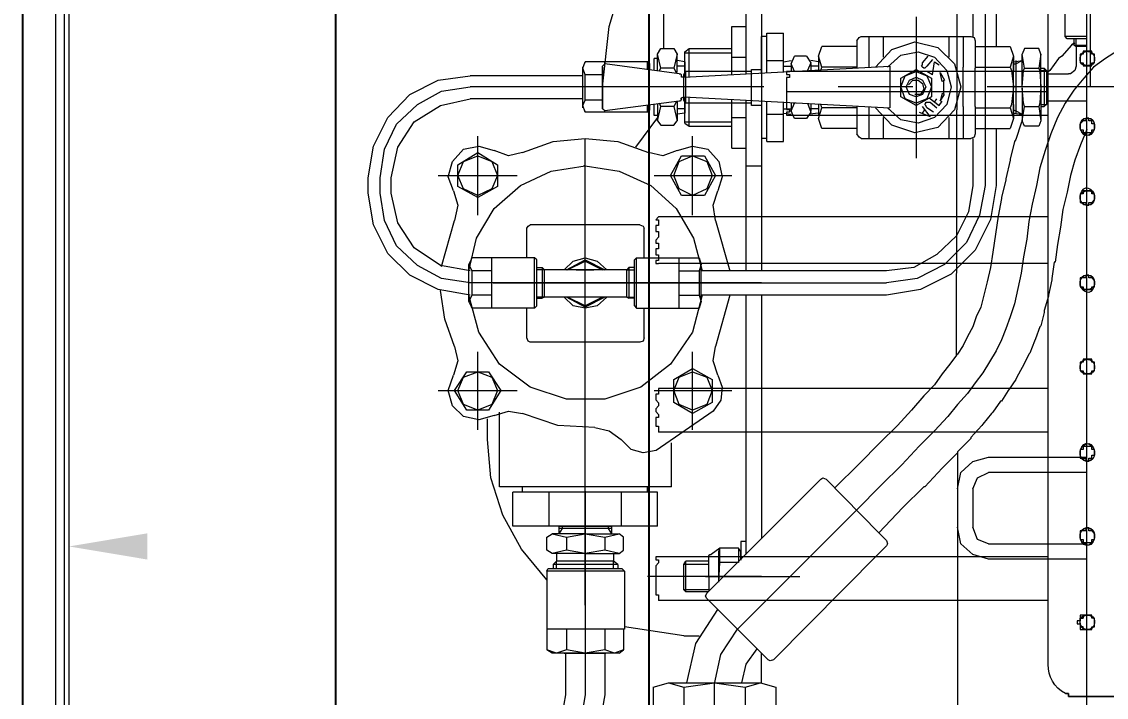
# Model space of a CAD drawing. Header units: millimetres. Extents: x 25083 to 52777, y 24772 to 45779.
# Drawn here: x 38318.5 to 38457, y 33716.9 to 33803.3 of the extents above; entities that cross this region are included whole.
import ezdxf

# ---------------------------------------------------------------- set-up
doc = ezdxf.new("R2010")
doc.units = ezdxf.units.MM
doc.layers.add('小车', color=7, linetype='Continuous')
doc.styles.get("Standard").update_dxf_attribs({"font": ''})
doc.styles.add('标准', font='', dxfattribs={"width": 0.667})
doc.styles.get('Standard').set_extended_font_data('SimSun')
doc.styles.get('标准').set_extended_font_data('FangSong_GB2312')
doc.dimstyles.new('15', dxfattribs={"dimtxt": 15, "dimasz": 10, "dimexe": 2, "dimexo": 1, "dimgap": 1, "dimtad": 1, "dimdsep": 46, "dimtxsty": 'Standard', "dimcen": 2.5, "dimadec": 0, "dimazin": 0, "dimtfac": 1, "dimtmove": 2, "dimatfit": 3, "dimfxl": 1, "dimtolj": 1, "dimarcsym": 0})
doc.dimstyles.new('ISO-25', dxfattribs={"dimtxt": 2.5, "dimasz": 2.5, "dimexe": 1.25, "dimexo": 0.625, "dimtad": 1, "dimtxsty": 'Standard', "dimcen": 2.5, "dimadec": 0, "dimazin": 0, "dimtfac": 1, "dimtmove": 0, "dimatfit": 3, "dimfxl": 1, "dimarcsym": 0})
doc.dimstyles.new('标准', dxfattribs={"dimtxt": 35, "dimasz": 4, "dimexe": 2, "dimexo": 0, "dimtad": 1, "dimdec": 1, "dimzin": 9, "dimdsep": 46, "dimtxsty": '标准', "dimcen": 0, "dimdle": 6, "dimazin": 2, "dimtfac": 1, "dimtdec": 1, "dimtmove": 0, "dimatfit": 3, "dimfxl": 1, "dimtolj": 1, "dimtzin": 0, "dimarcsym": 0})

# ---------------------------------------------------------------- blocks, each defined once
blk = doc.blocks.new('*D925')
at = {"color": 0, "lineweight": -2}
for p, q in [((29677.86, 34881.66), (29677.86, 32448.29)), ((40733.02, 34757.65), (40733.02, 32448.29)), ((29680.36, 32449.54), (40730.52, 32449.54))]:
    blk.add_line(p, q, dxfattribs=at)
at = {"color": 0}
for points in [[(29680.36, 32449.96), (29680.36, 32449.13), (29677.86, 32449.54)], [(40730.52, 32449.13), (40730.52, 32449.96), (40733.02, 32449.54)]]:
    blk.add_solid(points, dxfattribs=at)
at = {"layer": 'DEFPOINTS', "color": 0}
for p in [(29677.86, 34882.29), (40733.02, 34758.27), (40733.02, 32449.54)]:
    blk.add_point(p, dxfattribs=at)
at = {"color": 0, "insert": (35205.44, 32451.63), "char_height": 2.5, "attachment_point": 5}
blk.add_mtext('11055,15', dxfattribs=at)
blk = doc.blocks.new('zw$D2F4')
at = {"color": 7, "lineweight": 5}
for points in [[(552.58, 1091.42), (550.73, 1091.42), (550.73, 1091.05), (549.98, 1091.05)], [(549.98, 1041.29), (549.98, 1091.05)], [(555.55, 1091.05), (555.55, 1091.42), (555.18, 1091.42), (555.18, 1091.05), (554.81, 1091.05), (554.44, 1091.42), (552.58, 1091.42)], [(555.55, 1041.29), (555.55, 1091.05)], [(574.49, 1091.42), (574.12, 1091.42), (573.75, 1091.05), (573.38, 1091.05), (573.38, 1091.42), (572.26, 1091.42), (572.26, 1091.05), (571.89, 1091.05), (571.52, 1091.05)], [(571.52, 1041.29), (571.52, 1091.05)], [(577.09, 1091.05), (576.35, 1091.05), (576.35, 1091.42), (575.61, 1091.42), (575.24, 1091.05), (574.86, 1091.05), (574.49, 1091.42)], [(577.09, 1041.29), (577.09, 1091.05)], [(596.03, 1091.42), (595.66, 1091.42), (595.66, 1091.05), (594.92, 1091.05), (594.92, 1091.42), (594.17, 1091.42), (594.17, 1091.05), (593.43, 1091.05), (593.43, 1091.42), (593.06, 1091.42), (593.06, 1091.05)], [(593.06, 1041.29), (593.06, 1091.05)], [(599, 1091.05), (598.63, 1091.42), (598.63, 1091.05), (597.89, 1091.05), (597.89, 1091.42), (597.15, 1091.42), (597.15, 1091.05), (596.4, 1091.05), (596.03, 1091.42)], [(599, 1041.29), (599, 1091.05)], [(612, 1074.71), (612, 1041.29)], [(614.97, 1074.71), (612.74, 1074.71), (612.74, 1074.34), (612.37, 1074.34), (612.37, 1074.71), (612, 1074.71)], [(617.57, 1074.71), (617.2, 1074.71), (617.2, 1074.34), (616.83, 1074.34), (616.83, 1074.71), (616.46, 1074.71), (614.97, 1074.71)], [(617.57, 1041.29), (617.57, 1074.71)], [(541.81, 1041.29), (639.11, 1041.29)], [(538.1, 1039.06), (538.1, 1038.69), (537.73, 1038.69), (537.73, 1037.21)], [(537.73, 1037.21), (537.73, 1038.69), (538.1, 1038.69), (538.1, 1039.06)], [(537.73, 1037.21), (537.73, 1025.32)], [(537.73, 1025.32), (537.73, 1037.21)], [(546.64, 1037.21), (546.27, 1037.21), (546.27, 1036.46)], [(546.27, 1036.46), (546.27, 1036.83)], [(546.27, 1036.83), (546.64, 1036.83)], [(546.27, 1036.83), (546.64, 1036.83)], [(547.01, 1037.21), (546.64, 1037.21)], [(547.01, 1037.21), (546.64, 1037.21)], [(546.64, 1036.83), (546.64, 1037.21)], [(547.38, 1037.21), (547.38, 1037.58), (547.01, 1037.58), (547.01, 1037.21)], [(547.75, 1037.21), (547.38, 1037.21), (547.38, 1037.58), (547.01, 1037.58), (547.01, 1037.21)], [(547.01, 1037.21), (547.38, 1037.21)], [(547.01, 1037.21), (547.38, 1037.21)], [(547.75, 1037.21), (547.38, 1037.21)], [(547.38, 1037.21), (547.75, 1037.21), (547.75, 1036.83), (548.13, 1036.83), (548.13, 1036.46), (548.13, 1036.09)], [(547.38, 1037.21), (547.75, 1037.21), (547.75, 1036.83), (548.13, 1036.83), (548.13, 1036.46), (548.13, 1036.09)], [(548.13, 1036.83), (547.75, 1036.83)], [(548.13, 1036.46), (548.13, 1037.21)], [(548.13, 1036.46), (548.13, 1036.83)], [(548.13, 1036.09), (548.13, 1036.46)], [(548.13, 1036.09), (548.13, 1036.46)], [(558.15, 1037.21), (557.78, 1037.21), (557.78, 1036.83), (557.41, 1036.83)], [(557.41, 1036.83), (557.41, 1035.72), (557.78, 1035.72), (557.78, 1035.35), (558.15, 1035.35)], [(558.9, 1036.09), (559.27, 1036.09), (559.27, 1036.46), (558.9, 1036.46), (558.9, 1036.83), (558.9, 1037.21), (558.15, 1037.21)], [(568.18, 1036.83), (568.18, 1036.46), (567.81, 1036.46), (567.81, 1036.09), (568.18, 1036.09), (568.18, 1035.72), (568.55, 1035.72), (568.55, 1035.35), (568.92, 1035.35)], [(568.92, 1037.21), (568.18, 1037.21), (568.18, 1036.83)], [(569.66, 1036.09), (569.66, 1036.83), (569.29, 1036.83), (569.29, 1037.21), (568.92, 1037.21)], [(579.69, 1037.21), (579.32, 1037.21), (579.32, 1036.83), (578.95, 1036.83)], [(578.95, 1036.83), (578.95, 1035.72), (579.32, 1035.72), (579.32, 1035.35), (579.69, 1035.35)], [(580.81, 1036.09), (580.81, 1036.83), (580.43, 1036.83), (580.43, 1037.21), (579.69, 1037.21)], [(590.46, 1037.21), (590.09, 1037.21), (590.09, 1036.83), (589.72, 1036.83)], [(589.72, 1036.83), (589.72, 1035.72), (590.09, 1035.72), (590.09, 1035.35), (590.46, 1035.35)], [(591.2, 1035.72), (591.2, 1036.09), (591.57, 1036.09), (591.57, 1036.46), (591.2, 1036.46), (591.2, 1036.83), (591.2, 1037.21), (590.46, 1037.21)], [(600.86, 1036.83), (600.86, 1036.46), (600.49, 1036.46), (600.49, 1036.09), (600.86, 1036.09), (600.86, 1035.72), (601.23, 1035.35), (601.6, 1035.35)], [(601.6, 1037.21), (600.86, 1037.21), (600.86, 1036.83)], [(602.34, 1035.72), (602.34, 1036.83), (601.97, 1036.83), (601.97, 1037.21), (601.6, 1037.21)], [(610.51, 1037.21), (610.14, 1037.21), (610.14, 1036.83), (609.77, 1036.83)], [(609.77, 1036.83), (609.77, 1035.72), (610.14, 1035.72), (610.14, 1035.35), (610.51, 1035.35)], [(611.26, 1035.72), (611.26, 1036.09), (611.63, 1036.09), (611.63, 1036.46), (611.26, 1036.46), (611.26, 1036.83), (610.89, 1037.21), (610.51, 1037.21)], [(619.06, 1037.21), (618.68, 1037.21), (618.68, 1036.83), (618.31, 1036.83)], [(618.31, 1036.83), (618.31, 1035.72), (618.68, 1035.72), (618.68, 1035.35), (619.06, 1035.35)], [(620.17, 1035.72), (620.17, 1036.83), (619.8, 1036.83), (619.8, 1037.21), (619.06, 1037.21)], [(546.27, 1035.72), (546.64, 1035.72)], [(547.01, 1035.35), (547.38, 1035.35)], [(547.38, 1035.35), (547.75, 1035.35), (547.75, 1035.72)], [(547.75, 1035.72), (548.13, 1035.72)], [(548.13, 1035.72), (548.13, 1036.09)], [(558.15, 1035.35), (558.52, 1035.35), (558.9, 1035.72), (558.9, 1036.09)], [(568.92, 1035.35), (569.29, 1035.35), (569.29, 1035.72), (569.66, 1035.72), (569.66, 1036.09)], [(579.69, 1035.35), (580.43, 1035.35), (580.43, 1035.72), (580.81, 1035.72), (580.81, 1036.09)], [(590.46, 1035.35), (590.83, 1035.35), (591.2, 1035.72)], [(601.6, 1035.35), (601.97, 1035.35), (601.97, 1035.72), (602.34, 1035.72)], [(610.51, 1035.35), (610.89, 1035.35), (610.89, 1035.72), (611.26, 1035.72)], [(619.06, 1035.35), (619.8, 1035.35), (619.8, 1035.72), (620.17, 1035.72)]]:
    blk.add_lwpolyline(points, dxfattribs=at)
for points in [[(614.97, 1041.29), (614.97, 1052.43), (614.97, 1063.57), (614.97, 1074.71)], [(538.1, 1039.06), (538.84, 1040.55), (540.33, 1041.29), (541.81, 1041.29)], [(546.27, 1036.83), (546.27, 1036.83), (546.27, 1036.46), (546.27, 1036.46)], [(546.27, 1036.46), (546.27, 1036.46), (546.27, 1036.46), (546.27, 1036.46)], [(546.27, 1036.46), (546.27, 1036.09), (546.27, 1036.09), (546.27, 1036.09)], [(546.64, 1037.21), (546.64, 1037.21), (546.64, 1037.21), (546.64, 1036.83)], [(547.01, 1037.21), (547.01, 1037.21), (547.01, 1037.21), (546.64, 1037.21)], [(547.01, 1037.21), (546.64, 1037.21), (546.64, 1037.21), (546.64, 1037.21)], [(546.64, 1036.83), (546.64, 1036.83), (546.64, 1036.83), (546.64, 1036.83)], [(547.75, 1037.21), (547.75, 1037.21), (547.75, 1037.21), (547.75, 1037.21)], [(548.13, 1037.21), (548.13, 1037.21), (548.13, 1037.21), (547.75, 1037.21)], [(546.27, 1036.09), (546.27, 1036.09), (546.27, 1035.72), (546.27, 1035.72)], [(546.64, 1035.72), (546.64, 1035.72), (546.64, 1035.72), (546.64, 1035.72)], [(546.64, 1035.72), (546.64, 1035.72), (546.64, 1035.72), (546.64, 1035.35)], [(546.64, 1035.35), (546.64, 1035.35), (547.01, 1035.35), (547.01, 1035.35)], [(547.01, 1035.35), (547.01, 1035.35), (547.01, 1035.35), (547.01, 1035.35)], [(547.01, 1035.35), (547.01, 1035.35), (547.01, 1035.35), (547.01, 1035.35)], [(547.38, 1035.35), (547.38, 1035.35), (547.38, 1035.35), (547.38, 1035.35)], [(547.75, 1035.72), (547.75, 1035.72), (547.75, 1035.72), (547.75, 1035.72)], [(548.13, 1035.72), (548.13, 1036.09), (548.13, 1036.09), (548.13, 1036.09)]]:
    blk.add_open_spline(points, degree=3, dxfattribs=at)
for points in [[(547.38, 1037.21), (546.64, 1037.21), (546.27, 1036.83), (546.27, 1036.46), (546.27, 1035.72), (546.64, 1035.35), (547.38, 1035.35), (547.75, 1035.35), (548.13, 1035.72), (548.13, 1036.46), (548.13, 1036.83), (547.75, 1037.21), (547.38, 1037.21)], [(547.38, 1037.21), (546.64, 1037.21), (546.27, 1036.83), (546.27, 1036.09), (546.27, 1035.72), (546.64, 1035.35), (547.38, 1035.35), (547.75, 1035.35), (548.13, 1035.72), (548.13, 1036.09), (548.13, 1036.83), (547.75, 1037.21), (547.38, 1037.21)], [(558.15, 1037.21), (557.78, 1037.21), (557.04, 1036.83), (557.04, 1036.46), (557.04, 1035.72), (557.78, 1035.35), (558.15, 1035.35), (558.9, 1035.35), (559.27, 1035.72), (559.27, 1036.46), (559.27, 1036.83), (558.9, 1037.21), (558.15, 1037.21)], [(558.15, 1037.21), (557.78, 1037.21), (557.04, 1036.83), (557.04, 1036.09), (557.04, 1035.72), (557.78, 1035.35), (558.15, 1035.35), (558.9, 1035.35), (559.27, 1035.72), (559.27, 1036.09), (559.27, 1036.83), (558.9, 1037.21), (558.15, 1037.21)], [(568.92, 1037.21), (568.18, 1037.21), (567.81, 1036.83), (567.81, 1036.46), (567.81, 1035.72), (568.18, 1035.35), (568.92, 1035.35), (569.29, 1035.35), (570.04, 1035.72), (570.04, 1036.46), (570.04, 1036.83), (569.29, 1037.21), (568.92, 1037.21)], [(568.92, 1037.21), (568.18, 1037.21), (567.81, 1036.83), (567.81, 1036.09), (567.81, 1035.72), (568.18, 1035.35), (568.92, 1035.35), (569.29, 1035.35), (570.04, 1035.72), (570.04, 1036.09), (570.04, 1036.83), (569.29, 1037.21), (568.92, 1037.21)], [(579.69, 1037.21), (579.32, 1037.21), (578.95, 1036.83), (578.95, 1036.46), (578.95, 1035.72), (579.32, 1035.35), (579.69, 1035.35), (580.43, 1035.35), (580.81, 1035.72), (580.81, 1036.46), (580.81, 1036.83), (580.43, 1037.21), (579.69, 1037.21)], [(579.69, 1037.21), (579.32, 1037.21), (578.95, 1036.83), (578.95, 1036.09), (578.95, 1035.72), (579.32, 1035.35), (579.69, 1035.35), (580.43, 1035.35), (580.81, 1035.72), (580.81, 1036.09), (580.81, 1036.83), (580.43, 1037.21), (579.69, 1037.21)], [(590.46, 1037.21), (590.09, 1037.21), (589.35, 1036.83), (589.35, 1036.09), (589.35, 1035.72), (590.09, 1035.35), (590.46, 1035.35), (591.2, 1035.35), (591.57, 1035.72), (591.57, 1036.09), (591.57, 1036.83), (591.2, 1037.21), (590.46, 1037.21)], [(590.46, 1037.21), (590.09, 1037.21), (589.72, 1036.83), (589.72, 1036.46), (589.72, 1035.72), (590.09, 1035.35), (590.46, 1035.35), (591.2, 1035.35), (591.57, 1035.72), (591.57, 1036.46), (591.57, 1036.83), (591.2, 1037.21), (590.46, 1037.21)], [(601.6, 1037.21), (600.86, 1037.21), (600.49, 1036.83), (600.49, 1036.46), (600.49, 1035.72), (600.86, 1035.35), (601.6, 1035.35), (601.97, 1035.35), (602.72, 1035.72), (602.72, 1036.46), (602.72, 1036.83), (601.97, 1037.21), (601.6, 1037.21)], [(601.6, 1037.21), (600.86, 1037.21), (600.49, 1036.83), (600.49, 1036.09), (600.49, 1035.72), (600.86, 1035.35), (601.6, 1035.35), (601.97, 1035.35), (602.34, 1035.72), (602.34, 1036.09), (602.34, 1036.83), (601.97, 1037.21), (601.6, 1037.21)], [(610.51, 1037.21), (610.14, 1037.21), (609.4, 1036.83), (609.4, 1036.46), (609.4, 1035.72), (610.14, 1035.35), (610.51, 1035.35), (611.26, 1035.35), (611.63, 1035.72), (611.63, 1036.46), (611.63, 1036.83), (611.26, 1037.21), (610.51, 1037.21)], [(610.51, 1037.21), (610.14, 1037.21), (609.4, 1036.83), (609.4, 1036.09), (609.4, 1035.72), (610.14, 1035.35), (610.51, 1035.35), (611.26, 1035.35), (611.63, 1035.72), (611.63, 1036.09), (611.63, 1036.83), (611.26, 1037.21), (610.51, 1037.21)], [(619.06, 1037.21), (618.68, 1037.21), (618.31, 1036.83), (618.31, 1036.46), (618.31, 1035.72), (618.68, 1035.35), (619.06, 1035.35), (619.8, 1035.35), (620.17, 1035.72), (620.17, 1036.46), (620.17, 1036.83), (619.8, 1037.21), (619.06, 1037.21)], [(619.06, 1037.21), (618.68, 1037.21), (618.31, 1036.83), (618.31, 1036.09), (618.31, 1035.72), (618.68, 1035.35), (619.06, 1035.35), (619.8, 1035.35), (620.17, 1035.72), (620.17, 1036.09), (620.17, 1036.83), (619.8, 1037.21), (619.06, 1037.21)]]:
    blk.add_open_spline(points, degree=3, knots=[0, 0, 0, 0, 1, 1, 1, 2, 2, 2, 3, 3, 3, 4, 4, 4, 4], dxfattribs=at)
blk = doc.blocks.new('*D468')
at = {"layer": 'DEFPOINTS', "color": 0}
for p in [(36394.73, 116814.5), (36374.45, 116811.67), (36378.59, 116781.93)]:
    blk.add_point(p, dxfattribs=at)
at = {"layer": '小车', "color": 0, "lineweight": -2}
for p, q in [((36394.73, 116814.5), (36388.79, 116857.13)), ((36374.45, 116811.67), (36396.71, 116814.77)), ((36398.31, 116788.72), (36395.28, 116810.54)), ((36378.59, 116781.93), (36400.85, 116785.03))]:
    blk.add_line(p, q, dxfattribs=at)
at = {"layer": '小车', "color": 0}
for points in [[(36395.94, 116810.63), (36394.62, 116810.44), (36394.73, 116814.5)], [(36398.98, 116788.81), (36397.65, 116788.62), (36398.87, 116784.75)]]:
    blk.add_solid(points, dxfattribs=at)
at = {"layer": '小车', "color": 0, "insert": (36409.43, 116840.3), "char_height": 35, "attachment_point": 5, "rotation": 277.9254, "style": '标准'}
blk.add_mtext('\\A1;30', dxfattribs=at)
blk = doc.blocks.new('*D473')
at = {"layer": 'DEFPOINTS', "color": 0}
for p in [(37237.63, 116743.92), (37258.49, 116743.92), (37258.49, 116721.13)]:
    blk.add_point(p, dxfattribs=at)
at = {"layer": '小车', "color": 0, "linetype": 'Continuous', "lineweight": -2}
for p, q in [((37237.63, 116742.92), (37237.63, 116719.13)), ((37258.49, 116742.92), (37258.49, 116719.13)), ((37227.63, 116721.13), (37217.63, 116721.13)), ((37237.63, 116721.13), (37258.49, 116721.13)), ((37268.49, 116721.13), (37278.49, 116721.13))]:
    blk.add_line(p, q, dxfattribs=at)
at = {"layer": '小车', "color": 0}
for points in [[(37227.63, 116722.8), (37227.63, 116719.46), (37237.63, 116721.13)], [(37268.49, 116722.8), (37268.49, 116719.46), (37258.49, 116721.13)]]:
    blk.add_solid(points, dxfattribs=at)
at = {"layer": '小车', "color": 0, "insert": (37288.04, 116721.13), "char_height": 15, "attachment_point": 5}
blk.add_mtext('\\A1;20.86', dxfattribs=at)
blk = doc.blocks.new('A$C1A4175F5')
at = {"layer": '小车', "color": 7, "lineweight": 0}
for points in [[(1269.95, 773.421), (1269.95, 232.516)], [(1270.51, 232.376), (1270.51, 773.561)], [(1271.63, 314.128), (1271.63, 691.809)], [(1139.903, 443.055), (1139.903, 678.93)], [(1181.479, 630.495), (1181.479, 567.082)], [(1156.562, 556.303), (1156.422, 619.016)], [(1183.439, 592.279), (1183.439, 619.016)], [(1193.938, 595.499), (1193.938, 616.497)], [(1151.522, 610.617), (1151.522, 595.779)], [(1154.462, 607.538), (1154.462, 597.039)], [(1142.703, 597.039), (1142.703, 605.018)], [(1178.679, 592.419), (1178.679, 597.459)], [(1180.779, 597.459), (1178.679, 597.459)], [(1180.779, 592.419), (1180.779, 597.459)], [(1183.439, 592.279), (1183.439, 598.299)], [(1185.259, 598.299), (1183.439, 598.299)], [(1185.259, 592.139), (1185.259, 598.299)], [(1139.903, 597.039), (1142.703, 597.039)], [(1139.903, 596.759), (1142.423, 596.759)], [(1141.583, 595.919), (1139.903, 595.919)], [(1139.903, 595.779), (1141.303, 595.779)], [(1141.583, 595.919), (1141.303, 595.779)], [(1141.303, 595.779), (1141.303, 593.259)], [(1141.583, 596.199), (1141.443, 596.199), (1141.863, 595.919), (1143.123, 594.519), (1143.543, 594.239), (1144.663, 592.699), (1144.943, 592.419), (1144.943, 592.279)], [(1141.583, 596.759), (1141.583, 595.919)], [(1141.583, 596.199), (1141.863, 595.919), (1143.123, 594.519), (1143.543, 594.239), (1144.663, 592.699), (1144.943, 592.419)], [(1142.423, 596.759), (1142.703, 597.039)], [(1149.702, 595.779), (1149.282, 594.519), (1149.702, 593.119)], [(1154.182, 595.779), (1149.702, 595.779)], [(1154.742, 597.039), (1154.322, 596.899), (1154.182, 596.479)], [(1154.182, 596.479), (1154.182, 592.979)], [(1168.74, 597.039), (1154.742, 597.039)], [(1155.722, 597.039), (1155.722, 593.119)], [(1166.92, 593.119), (1164.821, 595.359), (1161.881, 596.339), (1158.941, 595.639), (1156.842, 593.539), (1156.002, 590.599), (1156.842, 587.66), (1158.941, 585.42), (1161.881, 584.72), (1164.821, 585.7), (1166.92, 587.94)], [(1157.541, 597.039), (1157.541, 594.379)], [(1165.941, 597.039), (1165.941, 594.379)], [(1167.76, 597.039), (1167.76, 593.119)], [(1169.3, 596.479), (1169.02, 596.899), (1168.74, 597.039)], [(1169.3, 596.479), (1169.3, 592.979)], [(1169.3, 595.779), (1173.78, 595.779)], [(1173.78, 593.119), (1174.2, 594.519), (1173.78, 595.779)], [(1180.779, 597.039), (1181.479, 597.039)], [(1180.779, 592.419), (1180.779, 596.059)], [(1181.479, 592.279), (1181.479, 597.039)], [(1145.783, 594.799), (1146.063, 595.499)], [(1145.783, 592.559), (1145.783, 594.799)], [(1145.783, 594.799), (1146.063, 592.979)], [(1146.063, 595.499), (1147.882, 595.499)], [(1147.882, 595.499), (1148.162, 594.799)], [(1147.882, 592.979), (1148.162, 594.799)], [(1148.162, 592.699), (1148.162, 594.799)], [(1149.282, 594.519), (1149.282, 592.699)], [(1165.381, 593.119), (1163.701, 594.659), (1161.461, 595.079), (1159.361, 594.379), (1157.821, 592.699), (1157.261, 590.599), (1157.821, 588.36), (1159.361, 586.68), (1161.461, 585.98), (1163.701, 586.4), (1165.381, 587.94)], [(1174.2, 594.519), (1174.2, 592.699)], [(1175.74, 594.519), (1175.18, 593.679), (1175.6, 592.699)], [(1175.74, 594.519), (1177.279, 594.519)], [(1177.279, 592.559), (1177.699, 593.539), (1177.279, 594.519)], [(1190.718, 595.499), (1185.259, 595.499)], [(1190.718, 591.859), (1190.718, 595.499)], [(1191.278, 595.079), (1190.718, 595.499)], [(1191.278, 591.859), (1191.278, 595.079)], [(1192.678, 595.499), (1192.258, 594.799)], [(1192.258, 594.799), (1192.678, 592.979)], [(1192.258, 592.419), (1192.258, 594.799)], [(1194.358, 595.499), (1192.678, 595.499)], [(1194.778, 594.799), (1194.358, 595.499)], [(1194.358, 592.979), (1194.778, 594.799)], [(1194.778, 592.699), (1194.778, 594.799)], [(1141.303, 593.259), (1141.443, 592.699), (1142.003, 592.279)], [(1149.282, 593.819), (1148.162, 593.959)], [(1149.002, 593.959), (1149.002, 592.699)], [(1149.282, 592.699), (1149.282, 593.819)], [(1149.282, 587.24), (1149.282, 593.819)], [(1149.702, 593.119), (1149.562, 592.699)], [(1154.182, 593.119), (1149.702, 593.119)], [(1155.722, 588.08), (1155.722, 593.119)], [(1165.101, 593.259), (1165.101, 587.94)], [(1191.418, 591.859), (1165.101, 593.259)], [(1169.3, 593.119), (1173.78, 593.119)], [(1173.92, 592.699), (1173.78, 593.119)], [(1174.2, 594.099), (1174.2, 592.699)], [(1174.2, 593.819), (1175.18, 593.959)], [(1174.2, 593.819), (1174.2, 592.699)], [(1175.18, 593.539), (1175.18, 592.699)], [(1178.679, 593.819), (1177.699, 593.959)], [(1177.699, 593.539), (1177.699, 592.559)], [(1180.779, 593.959), (1178.679, 593.959)], [(1178.679, 592.419), (1178.679, 593.819)], [(1185.259, 594.379), (1183.439, 594.379)], [(1191.278, 593.819), (1192.258, 593.959)], [(1191.278, 593.819), (1191.278, 591.859)], [(1191.978, 592.279), (1201.497, 593.539)], [(1194.778, 594.239), (1195.198, 594.239)], [(1195.198, 592.699), (1195.198, 594.239)], [(1195.758, 593.539), (1196.038, 593.819)], [(1195.758, 592.839), (1195.758, 593.539)], [(1196.038, 593.819), (1204.017, 593.819)], [(1196.038, 592.839), (1196.038, 593.819)], [(1201.497, 593.539), (1201.497, 593.819)], [(1201.777, 593.259), (1201.637, 593.399), (1201.497, 593.539)], [(1201.777, 587.8), (1201.777, 593.259)], [(1201.777, 593.119), (1201.777, 587.94)], [(1204.017, 593.679), (1204.017, 593.819)], [(1204.017, 592.139), (1204.297, 592.979), (1204.017, 593.819)], [(1204.297, 587.94), (1204.297, 593.119)], [(1142.003, 592.279), (1142.283, 592.279)], [(1145.083, 592.279), (1142.283, 592.279)], [(1144.943, 592.419), (1144.943, 592.279)], [(1145.083, 592.699), (1145.363, 592.979)], [(1145.083, 592.699), (1145.083, 592.559)], [(1145.083, 592.559), (1145.083, 588.64)], [(1145.363, 592.979), (1145.363, 592.559)], [(1145.783, 592.979), (1145.363, 592.979)], [(1145.363, 592.559), (1145.363, 590.599)], [(1145.923, 592.559), (1145.783, 590.599)], [(1145.783, 590.599), (1145.783, 592.559)], [(1146.063, 592.979), (1145.923, 592.559)], [(1147.882, 592.979), (1146.063, 592.979)], [(1148.022, 592.699), (1147.882, 592.979)], [(1148.162, 590.599), (1148.022, 592.699)], [(1148.162, 590.599), (1148.162, 592.699)], [(1149.002, 592.699), (1149.002, 588.36)], [(1149.562, 592.699), (1149.282, 590.599)], [(1154.182, 588.08), (1154.182, 592.979)], [(1177.139, 592.559), (1177.279, 592.559)], [(1177.279, 592.559), (1177.419, 592.559)], [(1182.739, 592.559), (1191.138, 592.559)], [(1182.739, 588.5), (1182.739, 592.559)], [(1191.418, 592.139), (1191.138, 592.559)], [(1191.138, 588.5), (1191.138, 592.559)], [(1191.418, 588.92), (1191.418, 592.139)], [(1191.418, 591.859), (1191.698, 591.859), (1191.698, 591.999)], [(1191.978, 592.279), (1191.838, 592.279), (1191.698, 592.139)], [(1191.698, 591.999), (1191.698, 592.139)], [(1192.678, 592.979), (1192.398, 592.419)], [(1192.678, 592.979), (1194.358, 592.979)], [(1194.498, 592.699), (1194.358, 592.979)], [(1201.777, 592.139), (1204.017, 592.139)], [(1204.017, 588.92), (1204.017, 592.139)], [(1204.297, 591.999), (1218.715, 591.999)], [(1231.734, 578.981), (1231.034, 583.04), (1229.214, 586.68), (1226.414, 589.619), (1222.775, 591.439), (1218.715, 591.999)], [(1145.363, 590.599), (1145.363, 588.64)], [(1145.783, 590.599), (1145.923, 588.5)], [(1145.783, 590.599), (1145.783, 588.5)], [(1148.022, 588.5), (1148.162, 590.459)], [(1148.162, 590.459), (1148.162, 588.36)], [(1149.282, 590.599), (1149.562, 588.36)], [(1191.418, 589.34), (1165.101, 587.94)], [(1183.439, 567.082), (1183.439, 588.92)], [(1185.259, 582.76), (1185.259, 588.92)], [(1190.718, 585.56), (1190.718, 589.2)], [(1191.138, 588.5), (1191.418, 588.92)], [(1191.278, 589.34), (1191.278, 587.24)], [(1191.278, 585.98), (1191.278, 589.34)], [(1191.698, 589.06), (1191.698, 589.2), (1191.418, 589.34)], [(1191.698, 589.06), (1191.838, 588.78), (1191.978, 588.78)], [(1191.698, 589.06), (1191.838, 589.06)], [(1201.777, 588.92), (1204.017, 588.92)], [(1204.017, 587.38), (1204.297, 588.22), (1204.017, 588.92)], [(1204.297, 589.06), (1218.715, 589.06)], [(1228.794, 578.981), (1227.954, 582.9), (1225.854, 586.12), (1222.495, 588.22), (1218.715, 589.06)], [(1139.903, 588.78), (1145.083, 588.78)], [(1145.083, 588.64), (1145.083, 588.36)], [(1145.083, 588.36), (1145.363, 588.08)], [(1145.363, 588.64), (1145.363, 588.08)], [(1145.783, 588.08), (1145.363, 588.08)], [(1145.783, 588.5), (1145.783, 586.26)], [(1146.063, 588.08), (1145.783, 586.26)], [(1145.923, 588.5), (1146.063, 588.08)], [(1147.882, 588.08), (1146.063, 588.08)], [(1147.882, 588.08), (1148.022, 588.5)], [(1148.162, 586.26), (1147.882, 588.08)], [(1148.162, 588.36), (1148.162, 586.26)], [(1149.002, 588.36), (1149.002, 587.24)], [(1149.282, 588.36), (1149.282, 586.54)], [(1149.282, 587.24), (1149.282, 588.36)], [(1149.702, 587.94), (1149.282, 586.54), (1149.702, 585.28)], [(1149.562, 588.36), (1149.702, 587.94)], [(1154.182, 587.94), (1149.702, 587.94)], [(1154.182, 588.08), (1154.182, 584.58)], [(1155.722, 588.08), (1155.722, 584.02)], [(1167.76, 588.08), (1167.76, 584.02)], [(1169.3, 588.08), (1169.3, 584.58)], [(1169.3, 587.94), (1173.78, 587.94)], [(1173.78, 587.94), (1173.92, 588.36)], [(1173.78, 585.28), (1174.2, 586.54), (1173.78, 587.94)], [(1174.2, 588.36), (1174.2, 586.96)], [(1174.2, 588.36), (1174.2, 587.24)], [(1175.6, 588.5), (1175.18, 587.38), (1175.74, 586.54)], [(1175.18, 588.36), (1175.18, 587.52)], [(1177.139, 588.5), (1177.279, 588.5)], [(1177.279, 586.54), (1177.699, 587.52), (1177.279, 588.5)], [(1177.279, 588.5), (1177.419, 588.5)], [(1177.699, 588.5), (1177.699, 587.52)], [(1178.679, 583.6), (1178.679, 588.64)], [(1178.679, 587.24), (1178.679, 588.64)], [(1180.779, 583.6), (1180.779, 588.78)], [(1182.739, 588.5), (1191.138, 588.5)], [(1191.978, 588.78), (1201.497, 587.52)], [(1192.258, 588.78), (1192.258, 586.26)], [(1192.678, 588.08), (1192.258, 586.26)], [(1192.398, 588.64), (1192.678, 588.08)], [(1192.678, 588.08), (1194.358, 588.08)], [(1194.358, 588.08), (1194.498, 588.5)], [(1194.778, 586.26), (1194.358, 588.08)], [(1194.778, 588.36), (1194.778, 586.26)], [(1195.198, 586.96), (1195.198, 588.36)], [(1195.758, 587.66), (1195.758, 588.22)], [(1195.758, 587.66), (1196.038, 587.38)], [(1196.038, 587.38), (1196.038, 588.22)], [(1201.497, 587.52), (1201.637, 587.66), (1201.777, 587.8)], [(1201.497, 587.38), (1201.497, 587.52)], [(1204.017, 587.38), (1204.017, 587.52)], [(1145.783, 586.26), (1146.063, 585.56)], [(1147.882, 585.56), (1148.162, 586.26)], [(1149.282, 587.24), (1148.162, 587.1)], [(1148.162, 586.26), (1148.302, 585.98), (1149.002, 583.88), (1149.142, 583.6), (1149.702, 581.36), (1149.702, 581.22), (1150.262, 578.841), (1150.262, 578.701), (1150.822, 576.461), (1150.822, 576.321), (1151.242, 574.081)], [(1157.541, 586.68), (1157.541, 584.02)], [(1165.941, 586.68), (1165.941, 584.02)], [(1174.2, 587.24), (1175.32, 587.1)], [(1175.74, 586.54), (1177.279, 586.54)], [(1178.679, 587.24), (1177.699, 587.1)], [(1180.779, 587.1), (1178.679, 587.1)], [(1185.259, 586.68), (1183.439, 586.68)], [(1191.278, 587.24), (1192.258, 587.1)], [(1192.678, 585.7), (1192.258, 586.26)], [(1194.778, 586.26), (1194.358, 585.7)], [(1194.778, 586.96), (1195.198, 586.96)], [(1194.778, 586.68), (1197.577, 582.9)], [(1196.038, 587.38), (1204.017, 587.38)], [(1139.903, 585.14), (1140.743, 583.18), (1141.443, 581.22), (1142.003, 579.261), (1142.423, 577.161), (1142.983, 574.921), (1143.263, 572.681), (1143.683, 570.441), (1143.963, 568.202), (1144.103, 568.202), (1144.383, 566.102), (1144.383, 565.962), (1144.803, 564.002), (1144.803, 563.862), (1145.363, 562.042), (1145.363, 561.762), (1145.783, 560.083), (1145.923, 559.943), (1146.483, 558.403), (1146.623, 558.123), (1147.183, 556.583), (1147.323, 556.443), (1148.022, 555.043), (1148.162, 554.763), (1148.862, 553.503), (1149.002, 553.223), (1149.842, 551.963), (1149.982, 551.823), (1150.822, 550.424), (1150.962, 550.424), (1151.942, 549.024), (1152.082, 548.884), (1153.202, 547.484), (1153.342, 547.344), (1154.742, 545.804), (1154.742, 545.664), (1156.422, 543.984), (1156.422, 543.844), (1158.381, 541.884), (1160.621, 539.505), (1160.761, 539.505), (1163.421, 536.845), (1166.501, 533.625)], [(1146.063, 585.56), (1147.882, 585.56)], [(1154.182, 585.28), (1149.702, 585.28)], [(1151.522, 585.28), (1151.522, 578.001)], [(1169.3, 585.28), (1173.78, 585.28)], [(1190.718, 585.56), (1185.259, 585.56)], [(1191.278, 585.98), (1190.718, 585.56)], [(1194.358, 585.7), (1192.678, 585.7)], [(1154.182, 584.58), (1154.322, 584.16), (1154.742, 584.02)], [(1154.462, 584.02), (1154.462, 578.001)], [(1168.74, 584.02), (1154.742, 584.02)], [(1168.74, 584.02), (1169.02, 584.16), (1169.3, 584.58)], [(1180.779, 583.6), (1178.679, 583.6)], [(1180.779, 584.02), (1181.479, 584.02)], [(1204.017, 584.02), (1199.817, 583.6), (1195.898, 582.2)], [(1211.996, 582.2), (1208.076, 583.6), (1204.017, 584.02)], [(1185.259, 582.76), (1183.439, 582.76)], [(1192.258, 582.48), (1190.298, 583.04), (1188.338, 582.62), (1186.938, 581.08), (1186.518, 579.121), (1187.078, 577.301)], [(1192.258, 582.48), (1194.078, 581.78), (1195.898, 582.2)], [(1211.996, 582.2), (1213.816, 581.78), (1215.635, 582.48)], [(1220.815, 577.301), (1221.515, 579.121), (1220.955, 581.08), (1219.555, 582.62), (1217.595, 583.04), (1215.635, 582.48)], [(1183.439, 580.52), (1181.479, 580.52)], [(1204.017, 580.52), (1199.677, 579.821), (1195.618, 578.001), (1192.398, 575.061), (1190.158, 571.281), (1189.038, 567.082)], [(1218.855, 567.082), (1217.875, 571.281), (1215.635, 575.061), (1212.276, 578.001), (1208.356, 579.821), (1204.017, 580.52)], [(1204.017, 580.52), (1204.157, 580.52)], [(1204.017, 580.52), (1204.157, 580.52)], [(1204.017, 580.52), (1204.157, 580.52)], [(1204.017, 580.52), (1204.157, 580.52)], [(1151.522, 578.001), (1152.222, 573.661), (1154.182, 569.742), (1157.261, 566.662), (1161.181, 564.702), (1165.521, 564.002)], [(1154.462, 578.001), (1155.022, 574.641), (1156.562, 571.561), (1159.081, 569.182), (1162.021, 567.502), (1165.521, 567.082)], [(1228.794, 577.021), (1228.794, 578.981)], [(1231.734, 577.021), (1231.734, 578.981)], [(1187.358, 573.521), (1187.638, 575.481), (1187.078, 577.301)], [(1218.715, 564.002), (1222.775, 564.702), (1226.414, 566.522), (1229.214, 569.322), (1231.034, 572.961), (1231.734, 577.021)], [(1218.715, 567.082), (1222.495, 567.782), (1225.854, 570.022), (1227.954, 573.241), (1228.794, 577.021)], [(1220.815, 577.301), (1220.255, 575.481), (1220.675, 573.521)], [(1151.242, 574.081), (1151.942, 569.462), (1152.222, 567.502), (1152.642, 565.682), (1153.062, 564.002), (1153.482, 562.462), (1154.042, 561.202), (1154.462, 559.943), (1155.162, 558.683), (1155.722, 557.563), (1156.422, 556.443)], [(1187.358, 573.521), (1185.539, 567.082)], [(1197.017, 572.961), (1196.597, 572.821), (1196.457, 572.541)], [(1196.457, 568.762), (1196.457, 572.541)], [(1197.017, 572.961), (1204.017, 572.961)], [(1204.017, 572.961), (1211.016, 572.961)], [(1211.436, 572.541), (1211.296, 572.821), (1211.016, 572.961)], [(1211.436, 568.762), (1211.436, 572.541)], [(1222.355, 567.642), (1220.675, 573.521)], [(1189.458, 568.762), (1189.178, 567.922), (1189.458, 567.082)], [(1189.458, 568.762), (1189.458, 568.622)], [(1197.437, 568.762), (1189.458, 568.762)], [(1191.978, 562.322), (1191.978, 568.762)], [(1197.437, 562.322), (1197.437, 568.762)], [(1197.717, 568.482), (1197.437, 568.762)], [(1197.717, 562.602), (1197.717, 568.482)], [(1206.676, 567.222), (1205.557, 568.342), (1204.017, 568.762), (1202.477, 568.342), (1201.217, 567.222)], [(1206.396, 567.222), (1204.017, 568.482), (1201.497, 567.222)], [(1206.256, 567.222), (1204.017, 568.342), (1201.777, 567.222)], [(1210.176, 568.482), (1210.456, 568.762)], [(1210.176, 562.602), (1210.176, 568.482)], [(1210.456, 562.322), (1210.456, 568.762)], [(1210.456, 568.762), (1218.435, 568.762)], [(1215.915, 562.322), (1215.915, 568.762)], [(1218.575, 568.622), (1218.435, 568.762)], [(1218.435, 567.082), (1218.855, 567.922), (1218.435, 568.762)], [(1165.521, 567.082), (1189.178, 567.082)], [(1181.479, 567.082), (1189.178, 567.082)], [(1189.178, 563.162), (1189.178, 567.922)], [(1189.458, 567.082), (1189.458, 564.002)], [(1191.978, 567.082), (1189.458, 567.082)], [(1197.717, 567.502), (1198.417, 567.502)], [(1198.417, 567.502), (1198.417, 563.582)], [(1198.417, 567.502), (1198.697, 567.222)], [(1198.697, 563.722), (1198.697, 567.222)], [(1198.697, 567.222), (1209.196, 567.222)], [(1205.137, 567.222), (1202.897, 567.222)], [(1209.476, 567.502), (1209.196, 567.222)], [(1209.196, 563.722), (1209.196, 567.222)], [(1209.476, 567.502), (1209.476, 563.582)], [(1210.176, 567.502), (1209.476, 567.502)], [(1215.915, 567.082), (1218.435, 567.082)], [(1218.435, 564.002), (1218.435, 567.082)], [(1218.855, 563.162), (1218.855, 567.922)], [(1165.521, 564.002), (1189.178, 564.002)], [(1181.479, 564.002), (1181.479, 532.925)], [(1181.479, 564.002), (1189.178, 564.002)], [(1183.439, 530.826), (1183.439, 564.002)], [(1185.539, 564.002), (1187.358, 557.423)], [(1189.038, 564.002), (1190.298, 559.243), (1193.098, 555.183), (1196.877, 552.243), (1201.497, 550.703), (1206.396, 550.703), (1211.016, 552.243), (1214.936, 555.183), (1217.595, 559.243), (1218.855, 564.002)], [(1189.458, 564.002), (1189.178, 563.162), (1189.458, 562.322)], [(1191.978, 564.002), (1189.458, 564.002)], [(1215.915, 564.002), (1218.435, 564.002)], [(1218.435, 562.322), (1218.855, 563.162), (1218.435, 564.002)], [(1220.675, 557.423), (1221.935, 560.922), (1222.495, 564.562)], [(1197.717, 562.602), (1197.437, 562.322)], [(1197.717, 563.582), (1198.417, 563.582)], [(1198.697, 563.722), (1198.417, 563.582)], [(1198.697, 563.722), (1209.196, 563.722)], [(1201.217, 563.722), (1202.477, 562.602), (1204.017, 562.322), (1205.557, 562.602), (1206.676, 563.722)], [(1201.497, 563.722), (1204.017, 562.462), (1206.396, 563.722)], [(1201.777, 563.722), (1204.017, 562.602), (1206.256, 563.722)], [(1202.897, 563.722), (1205.137, 563.722)], [(1209.196, 563.722), (1209.476, 563.582)], [(1210.176, 563.582), (1209.476, 563.582)], [(1210.176, 562.602), (1210.456, 562.322)], [(1189.458, 562.462), (1189.458, 562.322)], [(1197.437, 562.322), (1189.458, 562.322)], [(1196.457, 558.543), (1196.457, 562.322)], [(1210.456, 562.322), (1218.435, 562.322)], [(1211.436, 558.543), (1211.436, 562.322)], [(1218.435, 562.322), (1218.575, 562.462)], [(1196.457, 558.543), (1196.597, 558.123), (1197.017, 557.983)], [(1211.016, 557.983), (1211.296, 558.123), (1211.436, 558.543)], [(1187.078, 553.783), (1187.638, 555.603), (1187.358, 557.423)], [(1197.017, 557.983), (1211.016, 557.983)], [(1220.675, 557.423), (1220.255, 555.603), (1220.815, 553.783)], [(1156.422, 556.443), (1156.562, 556.303), (1157.401, 555.183), (1158.381, 553.923), (1159.361, 552.523), (1160.761, 551.123), (1162.301, 549.304), (1164.121, 547.344), (1166.361, 545.104), (1169.02, 542.444), (1172.1, 539.365)], [(1187.078, 553.783), (1186.518, 552.243), (1186.658, 550.564), (1187.638, 549.164)], [(1215.635, 548.604), (1217.595, 548.044), (1219.555, 548.464), (1220.955, 549.864), (1221.515, 551.823), (1220.815, 553.783)], [(1187.638, 549.164), (1194.918, 544.124)], [(1202.757, 547.064), (1207.516, 547.344), (1211.996, 548.884)], [(1215.635, 548.604), (1213.816, 549.164), (1211.996, 548.884)], [(1214.936, 539.505), (1214.936, 549.024)], [(1216.475, 545.524), (1216.475, 548.184)], [(1202.757, 547.064), (1200.937, 546.644), (1199.397, 545.524)], [(1192.958, 539.505), (1192.958, 545.104)], [(1194.918, 544.124), (1196.597, 543.844), (1198.137, 544.264), (1199.397, 545.524)], [(1208.916, 527.606), (1212.136, 531.525), (1214.516, 535.865), (1216.055, 540.625), (1216.475, 545.524)], [(1152.502, 543.284), (1139.903, 543.284)], [(1156.422, 539.225), (1156.002, 541.324), (1154.462, 542.724), (1152.502, 543.284)], [(1156.422, 543.844), (1156.422, 424.156)], [(1139.903, 541.324), (1152.502, 541.324)], [(1154.462, 539.225), (1153.902, 540.625), (1152.502, 541.324)], [(1166.501, 533.625), (1173.22, 540.485)], [(1173.92, 540.485), (1173.64, 540.625), (1173.22, 540.485)], [(1188.478, 525.926), (1173.92, 540.485)], [(1154.462, 539.225), (1154.462, 534.325)], [(1192.958, 539.505), (1214.936, 539.505)], [(1196.038, 539.505), (1211.996, 539.505)], [(1196.038, 538.805), (1196.038, 539.505)], [(1211.996, 538.805), (1211.996, 539.505)], [(1194.778, 534.465), (1194.778, 538.805)], [(1194.778, 538.805), (1213.256, 538.805)], [(1199.397, 538.805), (1199.397, 534.465)], [(1208.636, 538.805), (1208.636, 534.465)], [(1213.256, 534.465), (1213.256, 538.805)], [(1152.502, 532.225), (1153.902, 532.785), (1154.462, 534.325)], [(1152.502, 530.266), (1154.462, 530.826), (1156.002, 532.225), (1156.422, 534.325)], [(1165.521, 532.645), (1166.501, 533.625)], [(1194.778, 534.465), (1213.256, 534.465)], [(1199.117, 533.065), (1199.677, 533.485)], [(1201.497, 533.065), (1199.677, 533.485)], [(1204.017, 533.485), (1199.677, 533.485)], [(1200.657, 534.465), (1200.657, 533.485)], [(1207.376, 534.465), (1200.657, 534.465)], [(1200.657, 534.185), (1207.376, 534.185)], [(1204.017, 533.485), (1201.497, 533.065)], [(1204.017, 533.485), (1208.216, 533.485)], [(1206.396, 533.065), (1204.017, 533.485)], [(1208.216, 533.485), (1206.396, 533.065)], [(1207.376, 534.465), (1207.376, 533.485)], [(1208.916, 533.065), (1208.216, 533.485)], [(1152.502, 532.225), (1139.903, 532.225)], [(1165.521, 532.645), (1165.381, 532.225), (1165.521, 531.945)], [(1183.439, 530.826), (1183.439, 532.505)], [(1183.439, 532.505), (1184.139, 532.505)], [(1184.139, 532.505), (1184.139, 530.126)], [(1199.117, 531.385), (1199.117, 533.065)], [(1201.497, 533.065), (1201.497, 531.385)], [(1206.396, 533.065), (1206.396, 531.385)], [(1208.916, 531.385), (1208.916, 533.065)], [(1166.501, 530.966), (1165.521, 531.945)], [(1179.939, 517.387), (1166.501, 530.966)], [(1184.139, 531.245), (1184.419, 531.665)], [(1184.139, 530.126), (1184.139, 531.245)], [(1184.419, 531.665), (1186.798, 531.665)], [(1184.419, 531.665), (1184.419, 529.986)], [(1186.798, 531.665), (1187.918, 530.826)], [(1186.938, 531.245), (1186.798, 531.665)], [(1186.798, 529.846), (1186.798, 531.665)], [(1186.938, 527.326), (1186.938, 531.245)], [(1188.198, 530.686), (1188.058, 530.826), (1187.918, 530.826)], [(1188.198, 528.026), (1188.198, 530.686)], [(1199.677, 530.966), (1199.117, 531.385)], [(1199.677, 530.966), (1201.497, 531.385)], [(1204.017, 530.966), (1199.677, 530.966)], [(1200.377, 530.966), (1200.377, 529.986)], [(1201.497, 531.385), (1204.017, 530.966)], [(1204.017, 530.966), (1206.396, 531.385)], [(1204.017, 530.966), (1208.216, 530.966)], [(1206.396, 531.385), (1208.216, 530.966)], [(1207.656, 530.966), (1207.656, 529.986)], [(1208.216, 530.966), (1208.916, 531.385)], [(1139.903, 530.266), (1152.502, 530.266)], [(1184.419, 529.986), (1184.419, 529.846)], [(1184.419, 529.846), (1186.798, 529.846)], [(1184.419, 529.846), (1184.559, 529.846)], [(1186.938, 527.326), (1186.798, 529.846)], [(1188.198, 529.986), (1191.138, 529.986)], [(1191.418, 529.566), (1191.138, 529.986)], [(1191.138, 526.066), (1191.138, 529.986)], [(1191.418, 526.346), (1191.418, 529.566)], [(1199.817, 529.566), (1200.377, 529.986)], [(1199.817, 529.566), (1208.076, 529.566)], [(1199.817, 529.566), (1199.817, 529.006)], [(1200.377, 529.986), (1207.656, 529.986)], [(1208.076, 529.566), (1207.656, 529.986)], [(1208.076, 529.566), (1208.076, 529.006)], [(1188.198, 528.026), (1188.198, 526.206)], [(1198.977, 528.726), (1199.257, 529.006)], [(1198.977, 528.726), (1208.916, 528.726)], [(1198.977, 528.726), (1198.977, 521.307)], [(1199.257, 529.006), (1208.776, 529.006)], [(1208.916, 528.726), (1208.776, 529.006)], [(1208.916, 528.726), (1208.916, 521.307)], [(1188.478, 525.226), (1180.639, 517.387)], [(1188.478, 525.226), (1180.639, 517.387)], [(1188.338, 526.066), (1191.138, 526.066)], [(1188.478, 525.226), (1188.618, 525.506), (1188.478, 525.926)], [(1188.478, 525.226), (1188.618, 525.506), (1188.478, 525.926)], [(1191.138, 526.066), (1191.418, 526.346)], [(1190.998, 514.447), (1189.878, 519.487), (1187.078, 523.826)], [(1190.998, 514.447), (1189.878, 519.487), (1187.078, 523.826)], [(1191.418, 520.467), (1198.977, 521.586)], [(1198.977, 521.307), (1208.916, 521.307)], [(1199.117, 521.307), (1199.117, 518.647)], [(1201.497, 521.307), (1201.497, 518.647)], [(1206.396, 521.307), (1206.396, 518.647)], [(1208.916, 521.307), (1208.916, 518.647)], [(1191.418, 520.467), (1189.458, 520.467)], [(1181.479, 514.447), (1181.479, 518.227)], [(1183.999, 514.447), (1183.439, 516.827), (1182.039, 518.787)], [(1183.999, 514.447), (1183.439, 516.827), (1182.039, 518.787)], [(1199.117, 518.647), (1200.237, 518.227), (1201.497, 518.647)], [(1199.677, 518.227), (1199.117, 518.647)], [(1199.677, 518.227), (1208.216, 518.227)], [(1206.676, 518.227), (1201.357, 518.227)], [(1201.497, 518.647), (1204.017, 518.227)], [(1201.497, 518.227), (1201.497, 512.907)], [(1204.017, 518.227), (1206.396, 518.647)], [(1206.396, 518.647), (1207.656, 518.227), (1208.916, 518.647)], [(1206.536, 518.227), (1206.536, 512.907)], [(1208.216, 518.227), (1208.916, 518.647)], [(1179.939, 517.387), (1180.359, 517.247), (1180.639, 517.387)], [(1179.939, 517.387), (1180.359, 517.247), (1180.639, 517.387)], [(1183.579, 513.887), (1181.619, 514.447), (1179.659, 513.887)], [(1193.378, 514.447), (1181.619, 514.447)], [(1191.418, 513.887), (1187.498, 514.447), (1183.579, 513.887)], [(1195.338, 513.887), (1193.378, 514.447), (1191.418, 513.887)], [(1179.659, 513.887), (1179.659, 508.148)], [(1183.579, 513.887), (1183.579, 508.148)], [(1191.418, 513.887), (1191.418, 508.148)], [(1195.338, 513.887), (1195.338, 508.148)], [(1201.497, 512.907), (1202.197, 508.848), (1204.157, 505.348)], [(1206.536, 512.907), (1206.956, 510.528), (1208.076, 508.428)]]:
    blk.add_lwpolyline(points, dxfattribs=at)
at = {"layer": '小车', "color": 1, "lineweight": 0}
for points in [[(1152.922, 629.375), (1152.922, 578.001)], [(1139.483, 606.558), (1139.483, 590.599)], [(1161.741, 599.558), (1161.741, 581.5)], [(1135.984, 595.219), (1137.524, 594.239), (1139.063, 593.119), (1140.323, 591.719), (1141.583, 590.179), (1142.703, 588.5), (1143.683, 586.68), (1144.523, 584.58), (1145.223, 582.48), (1145.923, 580.24), (1146.343, 578.001), (1146.903, 575.621), (1147.323, 573.381), (1147.602, 571.141)], [(1135.984, 595.219), (1137.524, 594.239), (1139.063, 593.119), (1140.323, 591.719), (1141.583, 590.179), (1142.703, 588.5), (1143.683, 586.68), (1144.523, 584.58), (1145.223, 582.48), (1145.923, 580.24), (1146.343, 578.001), (1146.903, 575.621), (1147.323, 573.381), (1147.602, 571.141), (1148.022, 568.902), (1148.302, 566.802), (1148.722, 564.842), (1149.142, 562.882), (1149.702, 561.202), (1150.262, 559.663), (1150.822, 558.263), (1151.522, 556.863), (1152.362, 555.463), (1153.202, 554.063), (1154.182, 552.803), (1155.162, 551.403), (1156.422, 550.004), (1157.681, 548.464), (1159.361, 546.644), (1161.321, 544.684), (1163.561, 542.304), (1166.221, 539.645)], [(1115.126, 590.599), (1152.642, 590.599)], [(1162.161, 590.599), (1171.68, 590.599)], [(1181.199, 590.599), (1218.715, 590.599)], [(1230.194, 578.981), (1229.634, 582.62), (1228.094, 585.84), (1225.434, 588.36), (1222.355, 590.039), (1218.715, 590.599)], [(1190.298, 574.221), (1190.298, 584.3)], [(1204.017, 524.386), (1204.017, 584.02)], [(1217.735, 574.221), (1217.735, 584.3)], [(1195.198, 579.261), (1185.259, 579.261)], [(1222.775, 579.261), (1212.696, 579.261)], [(1152.922, 578.001), (1153.622, 574.221), (1155.302, 570.721), (1158.101, 567.922), (1161.601, 566.102), (1165.521, 565.542)], [(1230.194, 577.021), (1230.194, 578.981)], [(1218.715, 565.542), (1222.355, 566.102), (1225.434, 567.782), (1228.094, 570.301), (1229.634, 573.521), (1230.194, 577.021)], [(1147.602, 571.141), (1148.022, 568.902), (1148.302, 566.802), (1148.722, 564.842), (1149.142, 562.882), (1149.702, 561.202), (1150.262, 559.663), (1150.822, 558.263), (1151.522, 556.863), (1152.362, 555.463), (1153.202, 554.063), (1154.182, 552.803), (1155.162, 551.403), (1156.422, 550.004), (1157.681, 548.464), (1159.361, 546.644), (1161.321, 544.684), (1163.561, 542.304), (1166.221, 539.645)], [(1204.017, 562.602), (1204.017, 568.342)], [(1194.498, 565.542), (1165.521, 565.542)], [(1181.479, 565.542), (1218.715, 565.542)], [(1189.178, 565.542), (1218.855, 565.542)], [(1215.775, 565.542), (1192.258, 565.542)], [(1194.498, 565.542), (1213.536, 565.542)], [(1190.298, 546.784), (1190.298, 556.723)], [(1217.735, 546.784), (1217.735, 556.723)], [(1195.198, 551.823), (1185.259, 551.823)], [(1222.775, 551.823), (1212.696, 551.823)], [(1166.221, 539.645), (1169.3, 536.565)], [(1166.221, 539.645), (1169.3, 536.565)], [(1204.017, 538.945), (1204.017, 515.987)], [(1187.498, 502.968), (1187.498, 514.307), (1186.658, 518.087), (1184.559, 521.307), (1169.3, 536.565)], [(1187.498, 502.968), (1187.498, 514.307), (1186.658, 518.087), (1184.559, 521.307), (1169.3, 536.565)], [(1188.618, 528.026), (1176.58, 528.026)], [(1181.479, 528.026), (1196.038, 528.026)], [(1204.017, 524.386), (1204.017, 512.907)], [(1204.017, 512.907), (1204.577, 509.688), (1206.116, 506.888)]]:
    blk.add_lwpolyline(points, dxfattribs=at)
at = {"layer": '小车', "color": 6, "lineweight": 0}
blk.add_lwpolyline([(1201.777, 590.599), (1200.937, 598.299), (1198.697, 605.858), (1196.877, 609.217)], dxfattribs=at)
at = {"layer": '小车', "color": 3, "lineweight": 0}
for points in [[(1141.303, 595.779), (1141.303, 596.759)], [(1191.278, 594.939), (1185.259, 594.939)], [(1149.002, 593.539), (1148.162, 593.959)], [(1149.282, 593.539), (1149.002, 593.539)], [(1174.2, 593.259), (1175.18, 593.259)], [(1178.679, 593.259), (1177.699, 593.259)], [(1191.278, 593.259), (1192.258, 593.259)], [(1145.783, 592.699), (1145.083, 592.699)], [(1158.241, 591.439), (1158.241, 589.619)], [(1162.721, 590.879), (1162.161, 591.439), (1161.461, 591.439), (1160.901, 591.019), (1160.761, 590.319), (1161.181, 589.619), (1161.881, 589.619)], [(1145.783, 588.36), (1145.083, 588.36)], [(1149.002, 587.52), (1148.162, 587.1)], [(1149.282, 587.66), (1149.002, 587.52)], [(1174.2, 587.8), (1175.18, 587.8)], [(1178.679, 587.8), (1177.699, 587.8)], [(1191.278, 587.8), (1192.258, 587.8)], [(1191.278, 586.12), (1185.259, 586.12)], [(1198.697, 567.222), (1197.717, 567.222)], [(1209.196, 567.222), (1210.176, 567.222)], [(1198.697, 563.722), (1197.717, 563.722)], [(1209.196, 563.722), (1210.176, 563.722)], [(1201.077, 534.185), (1200.657, 533.485)], [(1201.077, 534.465), (1201.077, 534.185)], [(1206.956, 534.465), (1206.956, 534.185)], [(1206.956, 534.185), (1207.376, 533.485)], [(1188.198, 529.566), (1191.418, 529.566)], [(1200.377, 529.006), (1200.377, 529.986)], [(1207.656, 529.006), (1207.656, 529.986)], [(1188.198, 526.346), (1191.418, 526.346)]]:
    blk.add_lwpolyline(points, dxfattribs=at)
at = {"layer": '小车', "color": 4, "lineweight": 0}
for points in [[(1159.641, 594.099), (1160.341, 593.259), (1160.481, 593.119), (1160.621, 592.979), (1160.761, 592.979), (1160.901, 593.119), (1161.041, 593.259), (1160.901, 593.399), (1160.901, 593.679), (1160.201, 594.519)], [(1159.641, 592.139), (1159.361, 593.819), (1158.801, 593.399)], [(1159.641, 592.139), (1160.341, 592.559)], [(1160.061, 589.2), (1158.801, 588.22), (1158.381, 588.78)], [(1159.361, 588.64), (1159.081, 589.06)], [(1159.501, 587.38), (1160.341, 587.94), (1160.481, 588.22), (1160.621, 588.36), (1160.481, 588.5), (1160.481, 588.64), (1160.341, 588.64), (1160.201, 588.64), (1159.921, 588.64), (1159.081, 587.94)], [(1161.321, 587.38), (1159.921, 586.82), (1160.901, 588.08)], [(1160.901, 587.24), (1160.621, 587.66)]]:
    blk.add_lwpolyline(points, dxfattribs=at)
at = {"layer": '小车', "color": 3, "lineweight": 0}
for points in [[(1158.101, 591.439), (1158.381, 591.299), (1158.661, 592.419)], [(1158.101, 591.439), (1158.381, 591.299), (1158.661, 592.419), (1158.101, 591.439)], [(1158.101, 589.619), (1158.381, 589.759), (1158.661, 588.78)], [(1158.101, 589.619), (1158.381, 589.759), (1158.661, 588.78), (1158.101, 589.619)]]:
    blk.add_lwpolyline(points, close=True, dxfattribs=at)
at = {"layer": '小车', "color": 7, "lineweight": 0}
for points in [[(1159.781, 589.34), (1161.741, 588.22), (1163.701, 589.34), (1163.701, 591.719), (1161.741, 592.839), (1159.781, 591.719), (1159.781, 589.34)], [(1163.701, 590.599), (1163.141, 591.999), (1161.741, 592.559), (1160.341, 591.999), (1159.781, 590.599), (1160.341, 589.06), (1161.741, 588.5), (1163.141, 589.06), (1163.701, 590.599)], [(1163.001, 590.599), (1162.581, 591.439), (1161.741, 591.859), (1160.901, 591.439), (1160.481, 590.599), (1160.901, 589.619), (1161.741, 589.34), (1162.581, 589.619), (1163.001, 590.599)], [(1181.479, 592.839), (1181.479, 588.22), (1182.739, 588.22), (1182.739, 592.839), (1181.479, 592.839)], [(1220.255, 580.66), (1217.735, 582.2), (1215.216, 580.66), (1215.216, 577.861), (1217.735, 576.461), (1220.255, 577.861), (1220.255, 580.66)], [(1188.758, 581.78), (1187.358, 579.261), (1188.758, 576.741), (1191.698, 576.741), (1193.098, 579.261), (1191.698, 581.78), (1188.758, 581.78)], [(1192.678, 579.261), (1191.978, 581.08), (1190.298, 581.78), (1188.478, 581.08), (1187.778, 579.261), (1188.478, 577.581), (1190.298, 576.741), (1191.978, 577.581), (1192.678, 579.261)], [(1220.255, 579.261), (1219.555, 581.08), (1217.735, 581.78), (1215.915, 581.08), (1215.216, 579.261), (1215.915, 577.581), (1217.735, 576.741), (1219.555, 577.581), (1220.255, 579.261)], [(1187.778, 550.284), (1190.298, 548.884), (1192.678, 550.284), (1192.678, 553.223), (1190.298, 554.623), (1187.778, 553.223), (1187.778, 550.284)], [(1192.678, 551.823), (1191.978, 553.503), (1190.298, 554.203), (1188.478, 553.503), (1187.778, 551.823), (1188.478, 550.004), (1190.298, 549.304), (1191.978, 550.004), (1192.678, 551.823)], [(1219.135, 549.304), (1220.675, 551.823), (1219.135, 554.203), (1216.335, 554.203), (1214.796, 551.823), (1216.335, 549.304), (1219.135, 549.304)], [(1220.255, 551.823), (1219.555, 553.503), (1217.735, 554.203), (1215.915, 553.503), (1215.216, 551.823), (1215.915, 550.004), (1217.735, 549.304), (1219.555, 550.004), (1220.255, 551.823)]]:
    blk.add_lwpolyline(points, close=True, dxfattribs=at)
at = {"layer": '小车'}
dim = blk.add_aligned_dim(p1=(410.909, 592.677), p2=(406.768, 622.421), distance=-20.472, dimstyle='标准', dxfattribs=at)
dim.commit()
dim.dimension.update_dxf_attribs({"geometry": '*D468', "text_midpoint": (441.753, 651.042), "insert": (-35967.681, -116189.253)})
dim = blk.add_linear_dim(base=(1290.808, 531.877), p1=(1269.95, 554.67), p2=(1290.808, 554.67), dimstyle='15', override={"dimfxl": 0.18}, dxfattribs=at)
dim.commit()
dim.dimension.update_dxf_attribs({"geometry": '*D473', "text_midpoint": (1320.36, 531.877), "dimtype": 128, "insert": (-35967.681, -116189.253)})
blk = doc.blocks.new('zw$50CE')
blk.add_blockref('zw$D2F4', (22.01, 103.57))
at = {"layer": '小车', "ltscale": 10, "xscale": -1, "rotation": 270}
blk.add_blockref('A$C1A4175F5', (47.03, 0), dxfattribs=at)

msp = doc.modelspace()

# ---------------------------------------------------------------- linework, layer by layer
for p, q in [((38358.63, 33290.649), (38358.63, 34123.983)), ((38358.63, 33301.542), (38358.63, 33745.5))]:
    msp.add_line(p, q)
at = {"ltscale": 15}
msp.add_lwpolyline([(38318.63, 33273.983), (38318.63, 34140.649), (38398.63, 34140.649), (38398.63, 33273.983)], close=True, dxfattribs=at)

# ---------------------------------------------------------------- block references
at = {"rotation": 90}
msp.add_blockref('zw$50CE', (39594.481, 33157.316), dxfattribs=at)

# ---------------------------------------------------------------- dimensions: what is measured, and where the dimension line sits
dim = msp.add_linear_dim(base=(40733.0166, 32449.5434), p1=(29677.8617, 34882.2868), p2=(40733.0166, 34758.2702), dimstyle='ISO-25')
dim.commit()
dim.dimension.update_dxf_attribs({"geometry": '*D925', "text_midpoint": (35205.4391, 32449.5434), "dimtype": 160})

doc.saveas('drawing.dxf')
